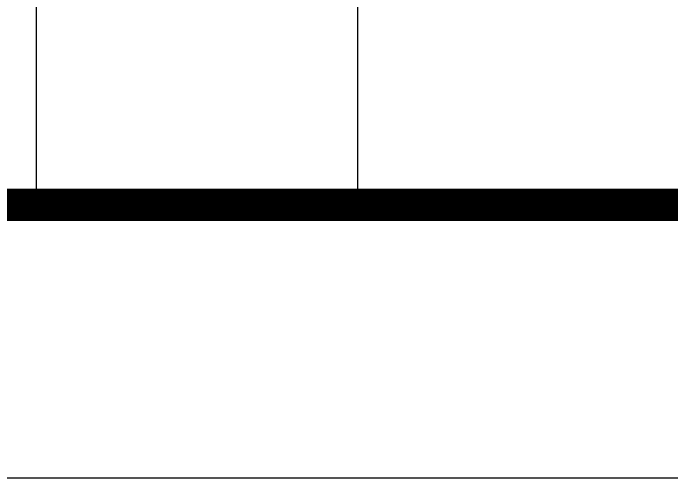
# Model space of a CAD drawing. Extents: x 39238 to 748440, y -374049 to 522939.
# Drawn here: x 293048 to 295459, y 169856 to 171558 of the extents above; entities that cross this region are included whole.
import ezdxf

# ---------------------------------------------------------------- set-up
doc = ezdxf.new("R2010")
doc.units = 0
doc.header["$LTSCALE"] = 1000
doc.header["$MEASUREMENT"] = 0
doc.layers.add('PUB_TITLE', color=7, linetype='Continuous')
doc.layers.add('TK', color=126, linetype='Continuous')

# ---------------------------------------------------------------- blocks, each defined once
blk = doc.blocks.new('jztq')
at = {"layer": 'TK'}
for p, q in [((256167.5, 257454.9), (264167.5, 257454.9)), ((256167.5, 256278.4), (264167.5, 256278.4))]:
    blk.add_line(p, q, dxfattribs=at)
at = {"layer": 'TK', "const_width": 117.6}
blk.add_lwpolyline([(256167.5, 298383.8), (264167.5, 298383.8), (264167.5, 240984.3), (256167.5, 240984.3)], close=True, dxfattribs=at)

msp = doc.modelspace()

# ---------------------------------------------------------------- linework, layer by layer
at = {"layer": 'PUB_TITLE', "color": 4}
msp.add_lwpolyline([(276838, 169855.8), (336238, 169855.8), (336238, 253955.8), (276838, 253955.8)], close=True, dxfattribs=at)
at = {"layer": 'PUB_TITLE', "color": 4, "const_width": 100}
msp.add_lwpolyline([(277838, 170855.8), (335238, 170855.8), (335238, 251455.8), (277838, 251455.8)], close=True, dxfattribs=at)

# ---------------------------------------------------------------- block references
at = {"rotation": 270}
msp.add_blockref('jztq', (36853.7, 435023.3), dxfattribs=at)

doc.saveas('drawing.dxf')
